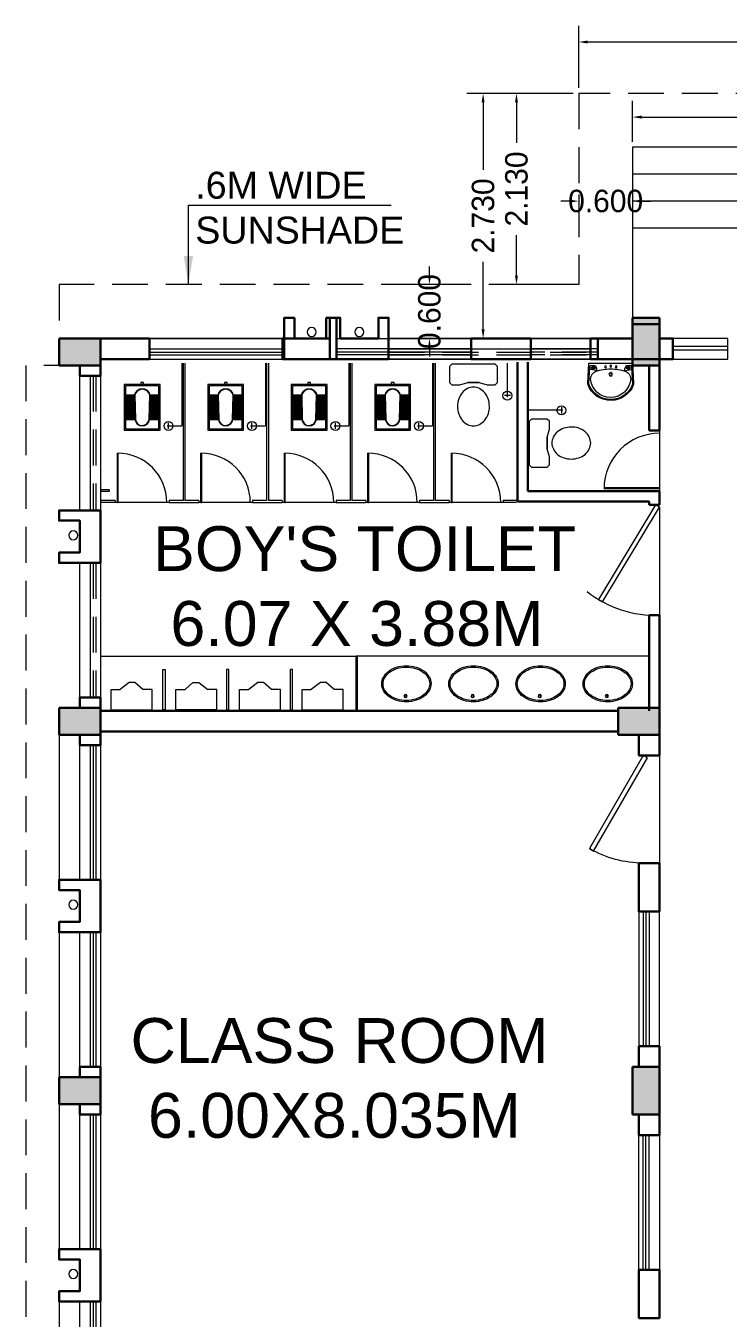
# Model space of a CAD drawing. Header units: millimetres. Extents: x 3614 to 12428, y -844 to 6844.
# Drawn here: x 5922.52 to 5930.35, y -308.8 to -294.41 of the extents above; entities that cross this region are included whole.
import ezdxf

# ---------------------------------------------------------------- set-up
doc = ezdxf.new("R2010")
doc.units = ezdxf.units.MM
doc.header["$LTSCALE"] = 40
doc.header["$MEASUREMENT"] = 0
doc.header["$PDMODE"] = 32
doc.header["$PDSIZE"] = 0.02
doc.linetypes.add('DASHED', pattern=[0.75, 0.5, -0.25])
doc.layers.get('0').update_dxf_attribs({"linetype": 'CONTINUOUS', "lineweight": 20})
doc.layers.get('Defpoints').update_dxf_attribs({"linetype": 'CONTINUOUS', "lineweight": 20})
for name, color, linetype, lineweight in [('CLL LEV.', 15, 'CONTINUOUS', 18), ('Column', 252, 'CONTINUOUS', 30), ('Column Hatch', 253, 'CONTINUOUS', 13), ('CUBICAL TOILET', 160, 'CONTINUOUS', 15), ('Dim', 220, 'CONTINUOUS', 15), ('Door', 54, 'CONTINUOUS', 18), ('elevation', 7, 'CONTINUOUS', 9), ('Fixture', 44, 'CONTINUOUS', 15), ('Furniture', 13, 'CONTINUOUS', 15), ('Hidden', 30, 'DASHED', 18), ('Stair', 1, 'CONTINUOUS', 15), ('TEXT', 7, 'CONTINUOUS', 20), ('Ventilator', 6, 'DASHED', 18), ('Wall', 7, 'CONTINUOUS', 30), ('Window', 150, 'CONTINUOUS', 15), ('Window-Wall', 7, 'CONTINUOUS', 18)]:
    doc.layers.add(name, color=color, linetype=linetype, lineweight=lineweight)
doc.styles.add('DIM', font='arial.ttf')
doc.styles.add('L120', font='simplex.shx', dxfattribs={"height": 1})
doc.styles.get("Standard").update_dxf_attribs({"font": 'txt.shx', "height": 0.03937})
doc.styles.add('Tabrej', font='GOTHIC.TTF')
doc.styles.add('Tabrej.', font='GOTHIC.TTF', dxfattribs={"height": 1})
doc.dimstyles.new('DIMEN', dxfattribs={"dimtxt": 0.2, "dimasz": 0.25, "dimexe": 0.18, "dimexo": 0.0625, "dimgap": 0.09, "dimtad": 0, "dimdec": 3, "dimzin": 0, "dimdsep": 46, "dimtxsty": 'Tabrej', "dimcen": 0, "dimclrd": 256, "dimclre": 256, "dimclrt": 7, "dimadec": 0, "dimazin": 0, "dimtfac": 1, "dimtdec": 3, "dimtofl": 0, "dimtmove": 0, "dimatfit": 1, "dimfxl": 0, "dimtolj": 1, "dimtzin": 0, "dimlwd": -1, "dimlwe": -1, "dimarcsym": 0})
doc.dimstyles.get("Standard").update_dxf_attribs({"dimtxt": 0.18, "dimasz": 0.18, "dimexe": 0.18, "dimexo": 0.0625, "dimgap": 0.09, "dimtad": 0, "dimtih": 1, "dimtoh": 1, "dimdec": 4, "dimzin": 0, "dimdsep": 46, "dimtxsty": 'Standard', "dimcen": 0.09, "dimadec": 0, "dimazin": 0, "dimtfac": 1, "dimtdec": 4, "dimtofl": 0, "dimtmove": 0, "dimatfit": 3, "dimfxl": 0, "dimtolj": 1, "dimtzin": 0, "dimarcsym": 0})

# ---------------------------------------------------------------- blocks, each defined once
blk = doc.blocks.new('COLUMN 546')
at = {"layer": 'Column Hatch'}
h = blk.add_hatch(color=0, dxfattribs=at)
h.dxf.hatch_style = 1
h.paths.add_polyline_path([(0, 0), (0.3, 0), (0.3, 0.46), (0, 0.46)])
at = {"layer": 'Column'}
for p, q in [((0.3, 0.46), (0, 0.46)), ((0, 0.46), (0, 0)), ((0.3, 0), (0.3, 0.46)), ((0, 0), (0.3, 0))]:
    blk.add_line(p, q, dxfattribs=at)
blk = doc.blocks.new('VENT 2')
at = {"layer": 'Ventilator', "linetype": 'Continuous', "ltscale": 0.02}
for p, q in [((0, 0.182), (1.5, 0.182)), ((0, 0.152), (1.5, 0.152))]:
    blk.add_line(p, q, dxfattribs=at)
at = {"layer": 'Window-Wall'}
for p, q in [((0, 0.23), (1.5, 0.23)), ((0, 0), (0, 0.23)), ((1.5, 0.23), (1.5, 0)), ((0, 0.115), (1.5, 0.115)), ((1.5, 0), (0, 0))]:
    blk.add_line(p, q, dxfattribs=at)
blk = doc.blocks.new('SHAFT2')
at = {"layer": 'Fixture'}
blk.add_circle((0.302, 0.307), 0.05, dxfattribs=at)
at = {"layer": 'Wall'}
blk.add_lwpolyline([(0, 0.585), (0.46, 0.585), (0.46, 0.47), (0.23, 0.47), (0.23, 0.115), (0.46, 0.115), (0.46, 0), (0, 0), (0, 0.585)], dxfattribs=at)
blk = doc.blocks.new('WINDOW 1')
at = {"layer": 'CLL LEV.'}
for p, q in [((-0.115, -0.23), (-0.115, -0.46)), ((1.615, -0.23), (1.615, -0.46)), ((-0.115, -0.46), (1.615, -0.46))]:
    blk.add_line(p, q, dxfattribs=at)
at = {"layer": 'Window'}
for p, q in [((0, -0.051), (1.5, -0.051)), ((0, -0.081), (1.5, -0.081))]:
    blk.add_line(p, q, dxfattribs=at)
at = {"layer": 'Window-Wall'}
for p, q in [((0, 0), (1.5, 0)), ((0, -0.23), (0, 0)), ((1.5, 0), (1.5, -0.23)), ((0, -0.115), (1.5, -0.115)), ((1.5, -0.23), (0, -0.23))]:
    blk.add_line(p, q, dxfattribs=at)
blk = doc.blocks.new('COLM 530')
at = {"layer": 'Column Hatch'}
h = blk.add_hatch(color=0, dxfattribs=at)
h.dxf.hatch_style = 1
h.paths.add_polyline_path([(5443.518, -633.795), (5443.218, -633.795), (5443.218, -634.325), (5443.518, -634.325)])
at = {"layer": 'Column'}
for p, q in [((5443.518, -633.795), (5443.218, -633.795)), ((5443.218, -633.795), (5443.218, -634.325)), ((5443.518, -634.325), (5443.518, -633.795)), ((5443.218, -634.325), (5443.518, -634.325))]:
    blk.add_line(p, q, dxfattribs=at)
blk = doc.blocks.new('*U18')
for p, q in [((0, 0), (0, -6)), ((40, 0), (40, -6))]:
    blk.add_line(p, q)
blk.add_lwpolyline([(0, 0), (34.64, 20), (35.52, 18.48), (0.87, -1.52)], close=True)
blk.add_arc((0, 0), 40, 0, 30)
blk = doc.blocks.new('DOOR1')
at = {"layer": 'Door'}
blk.add_line((0, 0), (1.2, 0), dxfattribs=at)
at = {"layer": 'Door', "xscale": 0.0300000000000013, "yscale": 0.0300000000000013, "zscale": 0.0300000000000013}
blk.add_blockref('*U18', (0, 0.18), dxfattribs=at)
blk = doc.blocks.new('SHAFT')
at = {"layer": 'Fixture'}
blk.add_circle((-0.328, 0.302), 0.05, dxfattribs=at)
at = {"layer": 'Wall'}
blk.add_lwpolyline([(-0.655, 0), (-0.655, 0.46), (-0.54, 0.46), (-0.54, 0.23), (-0.115, 0.23), (-0.115, 0.46), (0, 0.46), (0, 0), (-0.655, 0)], dxfattribs=at)
blk = doc.blocks.new('ENGLISH SHEET')
at = {"layer": 'Fixture'}
for p, q in [((4663.798, 251.204), (4663.773, 251.179)), ((4663.773, 251.179), (4663.773, 250.696)), ((4663.976, 251.204), (4663.798, 251.204)), ((4664.002, 251.179), (4663.976, 251.204)), ((4664.002, 251.09), (4664.002, 251.179)), ((4663.976, 251.001), (4664.002, 251.09)), ((4663.976, 250.874), (4663.976, 251.001)), ((4663.976, 251.001), (4663.976, 250.874)), ((4664.002, 250.785), (4663.976, 250.874)), ((4663.773, 250.696), (4663.798, 250.67)), ((4663.798, 250.67), (4663.976, 250.67)), ((4663.976, 250.67), (4664.002, 250.696)), ((4664.002, 250.696), (4664.002, 250.785))]:
    blk.add_line(p, q, dxfattribs=at)
blk.add_lwpolyline([(4664.459, 250.937, 0.117036), (4664.443, 251.003, 0.104338), (4664.396, 251.063, 0.09029), (4664.321, 251.105, 0.09898), (4664.243, 251.115, 0.08237), (4664.159, 251.101, 0.09029), (4664.09, 251.063, 0.104338), (4664.043, 251.003, 0.117036), (4664.027, 250.937, 0.117036), (4664.043, 250.871, 0.104338), (4664.09, 250.811, 0.09029), (4664.159, 250.773, 0.08237), (4664.243, 250.759, 0.08237), (4664.327, 250.773, 0.09029), (4664.396, 250.811, 0.104338), (4664.443, 250.871, 0.117036)], format="xyb", close=True, dxfattribs=at)
blk = doc.blocks.new('RSA BASIN 9')
for points in [[(-0.1, -16.2, 0.340881), (10.04, -9, 0.074195), (10.06, -8.89), (9.53, 0), (-9.54, 0), (-10.02, -8.77, 0.082611), (-9.96, -9.15, 0.330812), (-0.1, -16.2)], [(0, -15.03, 0.391482), (8.86, -6.67, 0.252869), (6.53, -3.51, 0.087242), (0.02, -2.46, 0.079484), (-6.53, -3.51, 0.2542), (-8.82, -6.67, 0.39026), (0, -15.03)], [(-8.57, -1.96, -0.907437), (-8.45, -1.81), (-7.52, -2.57, -0.907437), (-7.64, -2.72)], [(-8.2, -1.64, -0.907437), (-8.07, -1.49), (-7.14, -2.25, -0.907437), (-7.27, -2.4)], [(-7.82, -1.32, -0.907437), (-7.7, -1.17), (-6.77, -1.93, -0.907437), (-6.89, -2.08)], [(7.82, -1.32, 0.907437), (7.7, -1.17), (6.77, -1.93, 0.907437), (6.89, -2.08)], [(8.2, -1.64, 0.907437), (8.07, -1.49), (7.14, -2.25, 0.907437), (7.27, -2.4)], [(8.57, -1.96, 0.907437), (8.45, -1.81), (7.52, -2.57, 0.907437), (7.64, -2.72)]]:
    blk.add_lwpolyline(points, format="xyb", close=True)
for points in [[(-5.93, -3.31), (-6.16, -2.95, -0.183787), (-6.22, -2.68, 0.126662), (-6.25, -2.43), (-6.59, -1.44, 0.35453), (-7.05, -0.98), (-8.75, -0.98, 0.414214), (-9.14, -1.37), (-9.56, -9.09, 0.329849), (-0.07, -15.81, 0.338736), (9.65, -8.94, 0.075632), (9.66, -8.82), (9.14, -1.37, 0.414214), (8.75, -0.98), (7.05, -0.98, 0.35453), (6.59, -1.44), (6.25, -2.43, 0.126662), (6.22, -2.68, -0.183787), (6.16, -2.95), (5.93, -3.31)], [(-6.18, -3.39), (-6.24, -3.29, 0.220542), (-6.52, -3.11), (-8.75, -2.78, -0.361119), (-9.19, -2.35)], [(6.18, -3.39), (6.24, -3.29, -0.220542), (6.52, -3.11), (8.75, -2.78, 0.358803), (9.21, -2.33, 0.358803)]]:
    blk.add_lwpolyline(points, format="xyb")
for centre, radius in [((-2.35, -1.56), 0.399), ((0, -4.82), 0.771), ((0, -4.82), 0.602), ((0, -1.23), 0.399), ((2.28, -1.51), 0.399)]:
    blk.add_circle(centre, radius)
blk = doc.blocks.new('RSA CL6')
for p, q in [((5.51, 3.48), (5.51, 7.28)), ((5.91, 3.47), (5.91, 7.28)), ((6.3, 3.46), (6.3, 7.28)), ((6.69, 3.45), (6.69, 7.28)), ((7.09, 3.44), (7.09, 7.28)), ((7.48, 3.43), (7.48, 7.28)), ((7.87, 3.42), (7.87, 7.28)), ((8.27, 3.41), (8.27, 7.28)), ((8.66, 3.4), (8.66, 7.28)), ((9.06, 3.39), (9.06, 7.28)), ((9.45, 3.38), (9.45, 7.28)), ((9.84, 3.37), (9.84, 7.28)), ((10.24, 3.36), (10.24, 7.28)), ((10.63, 3.35), (10.63, 7.28)), ((11.02, 3.34), (11.02, 7.28)), ((11.42, 3.33), (11.42, 7.28)), ((11.81, 3.32), (11.81, 7.28)), ((12.2, 3.31), (12.2, 7.28)), ((12.6, 3.31), (12.6, 7.28)), ((12.99, 3.3), (12.99, 7.28)), ((13.39, 3.29), (13.39, 7.28)), ((13.78, 3.28), (13.78, 7.28)), ((14.17, 3.27), (14.17, 7.28)), ((14.57, 3.26), (14.57, 7.28)), ((14.96, 3.25), (14.96, 7.28)), ((15.35, 3.24), (15.35, 7.28)), ((15.75, 3.23), (15.75, 7.28)), ((16.14, 3.22), (16.14, 7.28)), ((16.14, 7.28), (16.14, 3.22)), ((5.51, -7.28), (5.51, -3.47)), ((5.91, -7.28), (5.91, -3.45)), ((6.3, -7.28), (6.3, -3.44)), ((6.69, -7.28), (6.69, -3.43)), ((7.09, -7.28), (7.09, -3.42)), ((7.48, -7.28), (7.48, -3.41)), ((7.87, -7.28), (7.87, -3.4)), ((8.27, -7.28), (8.27, -3.39)), ((8.66, -7.28), (8.66, -3.38)), ((9.06, -7.28), (9.06, -3.37)), ((9.45, -7.28), (9.45, -3.36)), ((9.84, -7.28), (9.84, -3.34)), ((10.24, -7.28), (10.24, -3.33)), ((10.63, -7.28), (10.63, -3.32)), ((11.02, -7.28), (11.02, -3.31)), ((11.42, -7.28), (11.42, -3.3)), ((11.81, -7.28), (11.81, -3.29)), ((12.2, -7.28), (12.2, -3.28)), ((12.6, -7.28), (12.6, -3.27)), ((12.99, -7.28), (12.99, -3.26)), ((13.39, -7.28), (13.39, -3.24)), ((13.78, -7.28), (13.78, -3.23)), ((14.17, -7.28), (14.17, -3.22)), ((14.57, -7.28), (14.57, -3.21)), ((14.96, -7.28), (14.96, -3.2)), ((15.35, -7.28), (15.35, -3.19)), ((15.75, -7.28), (15.75, -3.18)), ((16.14, -3.17), (16.14, -7.28)), ((16.14, -7.28), (16.14, -3.17))]:
    blk.add_line(p, q)
for points in [[(0.79, 7.87), (20.87, 7.87), (20.87, -7.87), (0.79, -7.87)], [(1.38, 7.28), (20.28, 7.28), (20.28, -7.28), (1.38, -7.28)]]:
    blk.add_lwpolyline(points, close=True)
blk.add_lwpolyline([(0.79, -0.59), (0, -0.59), (0, 0.59), (0.79, 0.59)])
for points in [[(5.51, 3.48), (16.14, 3.22, -0.899983), (16.14, -3.17), (5.54, -3.47, -0.799392)], [(5.53, 3.28), (16.13, 3.02, -0.897689), (16.12, -2.97), (5.56, -3.27, -0.793494), (5.53, 3.28)]]:
    blk.add_lwpolyline(points, format="xyb", close=True)
blk = doc.blocks.new('RH 1200')
for p, q in [((21, 0), (21, 43.3)), ((21.7, 0), (21.7, 43.3)), ((-21.7, 0), (21.7, 0)), ((21.7, 0), (21, 0))]:
    blk.add_line(p, q)
at = {"extrusion": (0, 0, -1)}
blk.add_ellipse((21.7, 0), major_axis=(-30.6, 30.6), ratio=1, start_param=5.497787, end_param=7.068583, dxfattribs=at)
blk = doc.blocks.new('HJK')
at = {"layer": 'Door', "ltscale": 20}
blk.add_line((3658.233, -481.12), (3658.908, -481.12), dxfattribs=at)
at = {"layer": 'Door', "ltscale": 20, "xscale": 0.014287499999341, "yscale": 0.014287499999341, "zscale": 0.014287499999341, "rotation": 359.999999999943}
blk.add_blockref('RH 1200', (3658.571, -481.12), dxfattribs=at)
blk = doc.blocks.new('RSA BASIN 2')
for points in [[(10.67, -8.12, 0.12976), (9.97, -5.22, 0.106426), (7.61, -2.47, 0.084431), (4.27, -0.72, 0.073534), (0, 0, 0.073534), (-4.29, -0.55, 0.084431), (-7.7, -2.16, 0.106426), (-10.17, -4.82, 0.12976), (-10.98, -7.69, 0.12976), (-10.28, -10.59, 0.106426), (-7.92, -13.34, 0.084431), (-4.58, -15.09, 0.073534), (-0.31, -15.81, 0.073534), (3.98, -15.26, 0.084431), (7.39, -13.64, 0.106426), (9.85, -10.99, 0.12976)], [(10.08, -7.9, 0.119977), (9.45, -5.5, 0.106426), (7.25, -2.94, 0.084431), (4.08, -1.28, 0.073534), (-0.01, -0.59, 0.073534), (-4.13, -1.12, 0.084431), (-7.36, -2.65, 0.106426), (-9.66, -5.12, 0.12976), (-10.39, -7.7, 0.009633), (-10.39, -7.9, 0.119977), (-9.76, -10.31, 0.106426), (-7.57, -12.87, 0.084431), (-4.4, -14.53, 0.073534), (-0.3, -15.22, 0.073534), (3.82, -14.69, 0.084431), (7.05, -13.16, 0.106426), (9.35, -10.69, 0.12976), (10.08, -8.11, 0.009633)]]:
    blk.add_lwpolyline(points, format="xyb", close=True)
for radius in [0.7, 0.479]:
    blk.add_circle((-0.47, -2.53), radius)
blk = doc.blocks.new('Urinal 1')
for p, q in [((0, 9), (9, 9)), ((0, 9), (0, -9)), ((9, 9), (9, 5)), ((12, 1), (9, 5)), ((12, -1.5), (12, 1)), ((9, -5), (12, -1.5)), ((9, -9), (9, -5)), ((0, -9), (9, -9))]:
    blk.add_line(p, q)
blk = doc.blocks.new('rtg')
at = {"layer": 'Door', "ltscale": 0.05}
blk.add_line((5064.361, -255.623), (5064.361, -256.826), dxfattribs=at)
at = {"layer": 'Door'}
blk.add_lwpolyline([(5064.361, -255.623), (5064.317, -255.597), (5063.682, -256.65), (5063.726, -256.676)], close=True, dxfattribs=at)
blk.add_arc((5064.319, -255.593), 1.234, 231.6585, 271.9391, dxfattribs=at)
blk = doc.blocks.new('*D591')
at = {"layer": 'Defpoints', "color": 0, "ltscale": 0.05, "transparency": 16777216}
for p in [(5927.487, -297.289), (5927.022, -297.889), (5927.487, -297.889)]:
    blk.add_point(p, dxfattribs=at)
at = {"layer": 'Dim', "ltscale": 0.05, "transparency": 16777216}
for p, q in [((5927.022, -297.189), (5927.022, -297.089)), ((5927.424, -297.289), (5926.842, -297.289)), ((5927.424, -297.889), (5926.842, -297.889)), ((5927.022, -297.989), (5927.022, -298.089))]:
    blk.add_line(p, q, dxfattribs=at)
for points in [[(5927.006, -297.189), (5927.039, -297.189), (5927.022, -297.289)], [(5927.006, -297.989), (5927.039, -297.989), (5927.022, -297.889)]]:
    blk.add_solid(points, dxfattribs=at)
at = {"layer": 'Dim', "color": 7, "ltscale": 0.05, "transparency": 16777216, "insert": (5927.022, -297.589), "char_height": 0.25, "attachment_point": 5, "rotation": 90, "style": 'Tabrej'}
blk.add_mtext('\\A1;0.600', dxfattribs=at)
blk = doc.blocks.new('*D592')
at = {"layer": 'Defpoints', "color": 0, "ltscale": 0.05, "transparency": 16777216}
for p in [(5933.835, -294.586), (5928.685, -295.159), (5933.835, -295.159)]:
    blk.add_point(p, dxfattribs=at)
at = {"layer": 'Dim', "ltscale": 0.05, "transparency": 16777216}
for p, q in [((5928.685, -295.097), (5928.685, -294.406)), ((5933.835, -295.096), (5933.835, -294.406)), ((5928.785, -294.586), (5930.748, -294.586)), ((5933.735, -294.586), (5931.771, -294.586))]:
    blk.add_line(p, q, dxfattribs=at)
for points in [[(5928.785, -294.57), (5928.785, -294.603), (5928.685, -294.586)], [(5933.735, -294.57), (5933.735, -294.603), (5933.835, -294.586)]]:
    blk.add_solid(points, dxfattribs=at)
at = {"layer": 'Dim', "color": 7, "ltscale": 0.05, "transparency": 16777216, "insert": (5931.26, -294.586), "char_height": 0.25, "attachment_point": 5, "style": 'Tabrej'}
blk.add_mtext('\\A1;5.150', dxfattribs=at)
blk = doc.blocks.new('*D593')
at = {"layer": 'Defpoints', "color": 0, "ltscale": 0.05, "transparency": 16777216}
for p in [(5933.235, -295.423), (5929.285, -295.759), (5933.235, -295.759)]:
    blk.add_point(p, dxfattribs=at)
at = {"layer": 'Dim', "ltscale": 0.05, "transparency": 16777216}
for p, q in [((5929.285, -295.697), (5929.285, -295.243)), ((5933.235, -295.696), (5933.235, -295.243)), ((5929.385, -295.423), (5930.748, -295.423)), ((5933.135, -295.423), (5931.772, -295.423))]:
    blk.add_line(p, q, dxfattribs=at)
for points in [[(5929.385, -295.406), (5929.385, -295.44), (5929.285, -295.423)], [(5933.135, -295.406), (5933.135, -295.44), (5933.235, -295.423)]]:
    blk.add_solid(points, dxfattribs=at)
at = {"layer": 'Dim', "color": 7, "ltscale": 0.05, "transparency": 16777216, "insert": (5931.26, -295.423), "char_height": 0.25, "attachment_point": 5, "style": 'Tabrej'}
blk.add_mtext('\\A1;3.950', dxfattribs=at)
blk = doc.blocks.new('*D594')
at = {"layer": 'Defpoints', "color": 0, "ltscale": 0.05, "transparency": 16777216}
for p in [(5928.685, -296.224), (5929.285, -296.224), (5929.285, -296.359)]:
    blk.add_point(p, dxfattribs=at)
at = {"layer": 'Dim', "ltscale": 0.05, "transparency": 16777216}
for p, q in [((5928.685, -296.287), (5928.685, -296.539)), ((5929.285, -296.287), (5929.285, -296.539)), ((5928.585, -296.359), (5928.485, -296.359)), ((5929.385, -296.359), (5929.485, -296.359))]:
    blk.add_line(p, q, dxfattribs=at)
for points in [[(5928.585, -296.342), (5928.585, -296.376), (5928.685, -296.359)], [(5929.385, -296.342), (5929.385, -296.376), (5929.285, -296.359)]]:
    blk.add_solid(points, dxfattribs=at)
at = {"layer": 'Dim', "color": 7, "ltscale": 0.05, "transparency": 16777216, "insert": (5928.985, -296.359), "char_height": 0.25, "attachment_point": 5, "style": 'Tabrej'}
blk.add_mtext('\\A1;0.600', dxfattribs=at)
blk = doc.blocks.new('*D596')
at = {"layer": 'Defpoints', "color": 0, "ltscale": 0.05, "transparency": 16777216}
for p in [(5928.685, -295.159), (5927.992, -297.289), (5928.685, -297.289)]:
    blk.add_point(p, dxfattribs=at)
at = {"layer": 'Dim', "ltscale": 0.05, "transparency": 16777216}
for p, q in [((5928.622, -295.159), (5927.812, -295.159)), ((5927.992, -295.259), (5927.992, -295.711)), ((5927.992, -297.189), (5927.992, -296.737)), ((5928.622, -297.289), (5927.812, -297.289))]:
    blk.add_line(p, q, dxfattribs=at)
for points in [[(5927.975, -295.259), (5928.008, -295.259), (5927.992, -295.159)], [(5927.975, -297.189), (5928.008, -297.189), (5927.992, -297.289)]]:
    blk.add_solid(points, dxfattribs=at)
at = {"layer": 'Dim', "color": 7, "ltscale": 0.05, "transparency": 16777216, "insert": (5927.992, -296.224), "char_height": 0.25, "attachment_point": 5, "rotation": 90, "style": 'Tabrej'}
blk.add_mtext('\\A1;2.130', dxfattribs=at)
blk = doc.blocks.new('*D597')
at = {"layer": 'Defpoints', "color": 0, "ltscale": 0.05, "transparency": 16777216}
for p in [(5928.685, -295.159), (5927.62, -297.889), (5928.685, -297.889)]:
    blk.add_point(p, dxfattribs=at)
at = {"layer": 'Dim', "ltscale": 0.05, "transparency": 16777216}
for p, q in [((5928.622, -295.159), (5927.44, -295.159)), ((5927.62, -295.259), (5927.62, -296.011)), ((5927.62, -297.789), (5927.62, -297.037)), ((5928.622, -297.889), (5927.44, -297.889))]:
    blk.add_line(p, q, dxfattribs=at)
for points in [[(5927.603, -295.259), (5927.636, -295.259), (5927.62, -295.159)], [(5927.603, -297.789), (5927.636, -297.789), (5927.62, -297.889)]]:
    blk.add_solid(points, dxfattribs=at)
at = {"layer": 'Dim', "color": 7, "ltscale": 0.05, "transparency": 16777216, "insert": (5927.62, -296.524), "char_height": 0.25, "attachment_point": 5, "rotation": 90, "style": 'Tabrej'}
blk.add_mtext('\\A1;2.730', dxfattribs=at)
blk = doc.blocks.new('NEW BILDING')
at = {"layer": 'CLL LEV.'}
for p, q in [((5437.0578, -269.9611), (5436.8278, -269.9611)), ((5437.0578, -269.9611), (5436.8278, -269.9611)), ((5437.0578, -269.9611), (5436.8278, -269.9611)), ((5437.0578, -271.6911), (5436.8278, -271.6911)), ((5437.0578, -271.6911), (5436.8278, -271.6911)), ((5437.0578, -271.6911), (5436.8278, -271.6911)), ((5437.0578, -272.0461), (5436.8278, -272.0461)), ((5437.0578, -272.0461), (5436.8278, -272.0461)), ((5437.0578, -272.0461), (5436.8278, -272.0461)), ((5437.0578, -273.7761), (5436.8278, -273.7761)), ((5437.0578, -273.7761), (5436.8278, -273.7761)), ((5437.0578, -273.7761), (5436.8278, -273.7761))]:
    blk.add_line(p, q, dxfattribs=at)
at = {"layer": 'CUBICAL TOILET', "ltscale": 0.01}
for p, q in [((5438.2098, -269.9381), (5438.2098, -271.4681)), ((5438.2298, -269.9381), (5438.2298, -271.4681)), ((5439.1398, -269.9381), (5439.1398, -271.4681)), ((5439.1598, -269.9381), (5439.1598, -271.4681)), ((5440.0698, -269.9381), (5440.0698, -271.4681)), ((5440.0898, -269.9381), (5440.0898, -271.4681)), ((5440.9998, -269.9381), (5440.9998, -271.4681)), ((5441.0198, -269.9381), (5441.0198, -271.4681)), ((5437.3878, -271.3468), (5437.2878, -271.3468)), ((5437.3878, -271.3468), (5437.2878, -271.3468)), ((5437.3878, -271.3668), (5437.2878, -271.3668)), ((5437.3878, -271.3668), (5437.2878, -271.3668)), ((5437.3878, -271.3468), (5437.3878, -271.3668)), ((5437.3878, -271.3468), (5437.3878, -271.3668)), ((5437.4548, -271.4681), (5437.2999, -271.4681)), ((5437.4548, -271.4881), (5437.2999, -271.4881)), ((5437.4548, -271.4681), (5437.4548, -271.4881)), ((5437.4548, -271.4905), (5437.4548, -271.4805)), ((5438.2098, -271.4681), (5438.0548, -271.4681)), ((5438.0548, -271.4681), (5438.0548, -271.4881)), ((5438.0548, -271.4881), (5438.3848, -271.4881)), ((5438.3848, -271.4681), (5438.2298, -271.4681)), ((5438.3848, -271.4681), (5438.3848, -271.4881)), ((5439.1398, -271.4681), (5438.9848, -271.4681)), ((5438.9848, -271.4681), (5438.9848, -271.4881)), ((5438.9848, -271.4881), (5439.3148, -271.4881)), ((5439.3148, -271.4681), (5439.1598, -271.4681)), ((5439.3148, -271.4681), (5439.3148, -271.4881)), ((5440.0698, -271.4681), (5439.9148, -271.4681)), ((5439.9148, -271.4681), (5439.9148, -271.4881)), ((5439.9148, -271.4881), (5440.2448, -271.4881)), ((5440.2448, -271.4681), (5440.0898, -271.4681)), ((5440.2448, -271.4681), (5440.2448, -271.4881)), ((5440.9998, -271.4681), (5440.8448, -271.4681)), ((5440.8448, -271.4681), (5440.8448, -271.4881)), ((5440.8448, -271.4881), (5441.1748, -271.4881)), ((5441.1748, -271.4681), (5441.0198, -271.4681)), ((5441.1748, -271.4681), (5441.1748, -271.4881)), ((5441.9249, -271.4681), (5441.7748, -271.4681)), ((5441.7748, -271.4681), (5441.7748, -271.4881)), ((5441.9249, -271.4881), (5441.7748, -271.4881))]:
    blk.add_line(p, q, dxfattribs=at)
at = {"layer": 'CUBICAL TOILET', "ltscale": 0.05}
for p, q in [((5440.14, -273.7991), (5440.14, -273.2011)), ((5440.1525, -273.2011), (5440.14, -273.2011)), ((5440.1525, -273.7991), (5440.1525, -273.2011))]:
    blk.add_line(p, q, dxfattribs=at)
at = {"layer": 'Door', "ltscale": 20}
blk.add_line((5443.5181, -270.688), (5443.5181, -271.363), dxfattribs=at)
at = {"layer": 'Fixture'}
for p, q in [((5437.2878, -273.2011), (5440.14, -273.2011)), ((5443.4027, -273.2011), (5440.1525, -273.2011))]:
    blk.add_line(p, q, dxfattribs=at)
for points in [[(5438.0093, -273.3491), (5438.0093, -273.7991), (5437.9843, -273.7991), (5437.9843, -273.3491)], [(5438.6943, -273.3491), (5438.6943, -273.7991), (5438.7193, -273.7991), (5438.7193, -273.3491)], [(5439.4043, -273.3496), (5439.4043, -273.7996), (5439.4293, -273.7996), (5439.4293, -273.3496)]]:
    blk.add_lwpolyline(points, close=True, dxfattribs=at)
at = {"layer": 'Furniture', "ltscale": 0.05}
for p, q in [((5438.1974, -269.9381), (5438.1973, -270.6352)), ((5439.1274, -269.9381), (5439.1273, -270.6352)), ((5440.0574, -269.9381), (5440.0573, -270.6352)), ((5440.9874, -269.9381), (5440.9873, -270.6352)), ((5441.8237, -270.3138), (5441.8237, -269.9353)), ((5441.8578, -270.298), (5441.7895, -270.298)), ((5442.4417, -270.4614), (5442.0632, -270.4613)), ((5442.4259, -270.4272), (5442.4259, -270.4955)), ((5438.0315, -270.6352), (5438.1973, -270.6352)), ((5438.0473, -270.6694), (5438.0473, -270.6011)), ((5438.9615, -270.6352), (5439.1273, -270.6352)), ((5438.9773, -270.6694), (5438.9773, -270.6011)), ((5439.8915, -270.6352), (5440.0573, -270.6352)), ((5439.9073, -270.6694), (5439.9073, -270.6011)), ((5440.7273, -270.6631), (5440.7273, -270.5948)), ((5440.8215, -270.6352), (5440.9873, -270.6352)), ((5440.8373, -270.6694), (5440.8373, -270.6011))]:
    blk.add_line(p, q, dxfattribs=at)
for centre in [(5441.8237, -270.298), (5442.4259, -270.4614), (5438.0473, -270.6352), (5438.9773, -270.6352), (5439.9073, -270.6352), (5440.8373, -270.6352)]:
    blk.add_circle(centre, 0.05, dxfattribs=at)
at = {"layer": 'Hidden', "ltscale": 0.02}
for p, q in [((5447.7678, -266.9311), (5442.6178, -266.9311)), ((5442.6178, -266.9311), (5442.6178, -269.0611)), ((5442.6178, -269.0611), (5436.8278, -269.0611)), ((5436.8278, -269.0611), (5436.8278, -269.6611)), ((5437.0578, -269.9611), (5436.4578, -269.9611)), ((5436.4578, -269.9611), (5436.4578, -282.3061)), ((5437.0578, -269.9611), (5436.4578, -269.9611))]:
    blk.add_line(p, q, dxfattribs=at)
at = {"layer": 'Stair', "ltscale": 0.05}
for p, q in [((5447.1678, -267.5311), (5443.2178, -267.5311)), ((5443.2178, -267.5311), (5443.2178, -269.5011)), ((5447.1678, -267.8311), (5443.2178, -267.8311)), ((5447.1678, -268.1311), (5443.2178, -268.1311)), ((5447.1678, -268.4311), (5443.2178, -268.4311))]:
    blk.add_line(p, q, dxfattribs=at)
at = {"layer": 'Ventilator', "ltscale": 0.02}
for p, q in [((5440.5003, -269.8132), (5442.7503, -269.8132)), ((5442.8328, -269.8132), (5442.0828, -269.8132)), ((5442.8396, -269.8132), (5442.0896, -269.8132)), ((5440.5003, -269.8432), (5442.7503, -269.8432)), ((5442.8328, -269.8432), (5442.0828, -269.8432)), ((5442.8396, -269.8432), (5442.0896, -269.8432)), ((5437.2068, -270.0761), (5437.2068, -271.5761)), ((5437.2068, -270.0761), (5437.2068, -271.5761)), ((5437.2068, -270.0761), (5437.2068, -271.5761)), ((5437.2368, -270.0761), (5437.2368, -271.5761)), ((5437.2368, -270.0761), (5437.2368, -271.5761)), ((5437.2368, -270.0761), (5437.2368, -271.5761)), ((5437.2068, -272.1611), (5437.2068, -273.6611)), ((5437.2068, -272.1611), (5437.2068, -273.6611)), ((5437.2068, -272.1611), (5437.2068, -273.6611)), ((5437.2368, -272.1611), (5437.2368, -273.6611)), ((5437.2368, -272.1611), (5437.2368, -273.6611)), ((5437.2368, -272.1611), (5437.2368, -273.6611))]:
    blk.add_line(p, q, dxfattribs=at)
at = {"layer": 'Wall', "ltscale": 0.05}
for p, q in [((5441.9369, -271.4782), (5441.9366, -269.9261)), ((5442.0518, -271.3611), (5442.0516, -269.9261)), ((5443.4031, -270.688), (5443.4031, -269.9611)), ((5443.5178, -269.9611), (5443.5178, -270.688)), ((5443.5181, -270.688), (5443.4031, -270.688)), ((5443.5181, -270.688), (5443.4031, -270.688)), ((5443.5181, -271.363), (5442.0518, -271.3632)), ((5443.5181, -271.5162), (5443.5181, -271.3629)), ((5443.4031, -271.478), (5441.9369, -271.4782)), ((5443.4031, -271.5162), (5443.4031, -271.478)), ((5443.4031, -271.5162), (5443.5181, -271.5162)), ((5443.4026, -272.7455), (5443.5176, -272.7455)), ((5443.4028, -273.8106), (5443.4026, -272.7455)), ((5443.5178, -273.8106), (5443.5176, -272.7455))]:
    blk.add_line(p, q, dxfattribs=at)
at = {"layer": 'Wall'}
for p, q in [((5443.2878, -269.8911), (5443.5178, -269.8911)), ((5443.2878, -269.8911), (5443.5178, -269.8911)), ((5443.0578, -273.8111), (5437.2878, -273.8111)), ((5443.0578, -273.8111), (5437.2878, -273.8111)), ((5443.0578, -273.8111), (5437.2878, -273.8111)), ((5443.0578, -274.0411), (5437.2878, -274.0411)), ((5443.0578, -274.0411), (5437.2878, -274.0411))]:
    blk.add_line(p, q, dxfattribs=at)
at = {"layer": 'Wall', "ltscale": 0.05}
for points in [[(5437.8354, -269.8915), (5437.2878, -269.8915), (5437.2878, -269.6611), (5437.8354, -269.6611)], [(5441.4204, -269.6615), (5442.0828, -269.6615), (5442.0828, -269.8915), (5441.4204, -269.8915)], [(5442.8328, -269.6611), (5443.2178, -269.6611), (5443.2178, -269.8911), (5442.8328, -269.8911)]]:
    blk.add_lwpolyline(points, close=True, dxfattribs=at)
at = {"layer": 'Wall'}
for points in [[(5439.3166, -269.8911), (5439.3166, -269.6611), (5439.8453, -269.6611), (5439.8453, -269.8911), (5439.3166, -269.8911)], [(5442.7503, -269.8911), (5442.7503, -269.6611), (5443.2178, -269.6611), (5443.2178, -269.8911), (5442.7503, -269.8911)], [(5437.0578, -269.9611), (5437.0578, -270.0761), (5437.2878, -270.0761), (5437.2878, -269.9611), (5437.0578, -269.9611)], [(5437.0578, -270.0761), (5437.0578, -269.9611), (5437.2878, -269.9611), (5437.2878, -270.0761), (5437.0578, -270.0761)], [(5437.0578, -269.9611), (5437.0578, -270.0761), (5437.2878, -270.0761), (5437.2878, -269.9611), (5437.0578, -269.9611)], [(5437.0578, -270.0761), (5437.0578, -269.9611), (5437.2878, -269.9611), (5437.2878, -270.0761), (5437.0578, -270.0761)], [(5437.0578, -269.9611), (5437.0578, -270.0761), (5437.2878, -270.0761), (5437.2878, -269.9611), (5437.0578, -269.9611)], [(5437.0578, -270.0761), (5437.0578, -269.9611), (5437.2878, -269.9611), (5437.2878, -270.0761), (5437.0578, -270.0761)], [(5437.0578, -273.7761), (5437.0578, -273.6611), (5437.2878, -273.6611), (5437.2878, -273.7761), (5437.0578, -273.7761)], [(5437.0578, -273.7761), (5437.0578, -273.6611), (5437.2878, -273.6611), (5437.2878, -273.7761), (5437.0578, -273.7761)], [(5437.0578, -273.7761), (5437.0578, -273.6611), (5437.2878, -273.6611), (5437.2878, -273.7761), (5437.0578, -273.7761)], [(5437.0578, -274.0761), (5437.0578, -274.1911), (5437.2878, -274.1911), (5437.2878, -274.0761), (5437.0578, -274.0761)], [(5437.0578, -274.1911), (5437.0578, -274.0761), (5437.2878, -274.0761), (5437.2878, -274.1911), (5437.0578, -274.1911)], [(5443.2878, -274.0761), (5443.5178, -274.0761), (5443.5178, -274.3061), (5443.2878, -274.3061), (5443.2878, -274.0761)], [(5443.2878, -275.5061), (5443.5178, -275.5061), (5443.5178, -276.0461), (5443.2878, -276.0461), (5443.2878, -275.5061)], [(5443.2878, -277.5461), (5443.5178, -277.5461), (5443.5178, -277.7761), (5443.2878, -277.7761), (5443.2878, -277.5461)], [(5437.0578, -277.8911), (5437.0578, -277.7761), (5437.2878, -277.7761), (5437.2878, -277.8911), (5437.0578, -277.8911)], [(5437.0578, -278.1911), (5437.0578, -278.3061), (5437.2878, -278.3061), (5437.2878, -278.1911), (5437.0578, -278.1911)], [(5437.0578, -278.3061), (5437.0578, -278.1911), (5437.2878, -278.1911), (5437.2878, -278.3061), (5437.0578, -278.3061)], [(5443.2878, -278.5361), (5443.5178, -278.5361), (5443.5178, -278.3061), (5443.2878, -278.3061), (5443.2878, -278.5361)], [(5443.2878, -280.5761), (5443.5178, -280.5761), (5443.5178, -280.0361), (5443.2878, -280.0361), (5443.2878, -280.5761)]]:
    blk.add_lwpolyline(points, dxfattribs=at)
at = {"layer": 'Wall', "ltscale": 0.05}
blk.add_lwpolyline([(5443.6678, -269.8932), (5443.5178, -269.8932), (5443.5178, -269.6611), (5443.6678, -269.6611), (5443.6678, -269.8932)], dxfattribs=at)
at = {"layer": 'Window', "ltscale": 0.05}
for p, q in [((5444.2798, -269.75), (5443.6678, -269.75)), ((5444.2798, -269.7918), (5443.6678, -269.7918))]:
    blk.add_line(p, q, dxfattribs=at)
at = {"layer": 'Window-Wall'}
for p, q in [((5437.2878, -269.6611), (5439.8453, -269.6611)), ((5437.8166, -269.6611), (5437.7016, -269.6611)), ((5439.3166, -269.6611), (5439.4316, -269.6611)), ((5442.7503, -269.6611), (5440.5003, -269.6611)), ((5440.5003, -269.6611), (5440.5003, -269.8911)), ((5442.0828, -269.8911), (5442.0828, -269.6611)), ((5442.0828, -269.6611), (5442.8328, -269.6611)), ((5442.7503, -269.8911), (5442.7503, -269.6611)), ((5442.7503, -269.6611), (5442.8653, -269.6611)), ((5442.8328, -269.6611), (5442.8328, -269.8911)), ((5440.5003, -269.7761), (5442.7503, -269.7761)), ((5442.8328, -269.7761), (5442.0828, -269.7761)), ((5440.5003, -269.8911), (5441.9366, -269.8911)), ((5442.0516, -269.8911), (5442.7503, -269.8911)), ((5442.8328, -269.8911), (5442.0828, -269.8911)), ((5442.8396, -269.8911), (5442.0896, -269.8911)), ((5437.0578, -271.5761), (5437.0578, -270.0761)), ((5437.0578, -270.0761), (5437.2878, -270.0761)), ((5437.0578, -271.5761), (5437.0578, -270.0761)), ((5437.0578, -270.0761), (5437.2878, -270.0761)), ((5437.0578, -271.5761), (5437.0578, -270.0761)), ((5437.0578, -270.0761), (5437.2878, -270.0761)), ((5437.1728, -270.0761), (5437.1728, -271.5761)), ((5437.1728, -270.0761), (5437.1728, -271.5761)), ((5437.1728, -270.0761), (5437.1728, -271.5761)), ((5437.2878, -270.0761), (5437.2878, -271.5761)), ((5437.2878, -270.0761), (5437.2878, -271.5761)), ((5437.2878, -270.0761), (5437.2878, -271.5761)), ((5437.2878, -271.5761), (5437.0578, -271.5761)), ((5437.2878, -271.5761), (5437.0578, -271.5761)), ((5437.2878, -271.5761), (5437.0578, -271.5761)), ((5437.0578, -273.6611), (5437.0578, -272.1611)), ((5437.0578, -272.1611), (5437.2878, -272.1611)), ((5437.0578, -273.6611), (5437.0578, -272.1611)), ((5437.0578, -272.1611), (5437.2878, -272.1611)), ((5437.0578, -273.6611), (5437.0578, -272.1611)), ((5437.0578, -272.1611), (5437.2878, -272.1611)), ((5437.1728, -272.1611), (5437.1728, -273.6611)), ((5437.1728, -272.1611), (5437.1728, -273.6611)), ((5437.1728, -272.1611), (5437.1728, -273.6611)), ((5437.2878, -272.1611), (5437.2878, -273.6611)), ((5437.2878, -272.1611), (5437.2878, -273.6611)), ((5437.2878, -272.1611), (5437.2878, -273.6611)), ((5437.2878, -273.6611), (5437.0578, -273.6611)), ((5437.2878, -273.6611), (5437.0578, -273.6611)), ((5437.2878, -273.6611), (5437.0578, -273.6611))]:
    blk.add_line(p, q, dxfattribs=at)
at = {"layer": 'Window-Wall', "ltscale": 0.05}
blk.add_lwpolyline([(5443.6678, -269.8932), (5444.2798, -269.8932), (5444.2798, -269.6611), (5443.6678, -269.6611)], close=True, dxfattribs=at)
at = {"linetype": 'ByBlock', "extrusion": (0, 0, -1), "zscale": -1, "rotation": 90.00000000000001}
blk.add_blockref('SHAFT2', (-5439.3354, -269.8915), dxfattribs=at)
at = {"color": 7, "extrusion": (0, 0, -1), "zscale": -1}
blk.add_blockref('COLUMN 546', (-5443.5178, -269.8932), dxfattribs=at)
at = {"color": 7, "extrusion": (0, 0, -1), "zscale": -1, "rotation": 270}
blk.add_blockref('COLUMN 546', (-5437.2878, -269.6611), dxfattribs=at)
at = {"linetype": 'ByBlock', "xscale": -1}
blk.add_blockref('SHAFT2', (5437.2878, -272.1611), dxfattribs=at)
blk.add_blockref('SHAFT2', (5437.2878, -272.1611), dxfattribs=at)
at = {"color": 7, "extrusion": (0, 0, -1), "xscale": -1, "zscale": -1, "rotation": 270}
for p in [(-5437.2878, -274.0761), (-5443.5178, -274.0761), (-5437.2878, -278.1911)]:
    blk.add_blockref('COLUMN 546', p, dxfattribs=at)
at = {"linetype": 'ByBlock', "extrusion": (0, 0, -1), "zscale": -1}
for p in [(-5437.2878, -276.2761), (-5437.2878, -280.3911)]:
    blk.add_blockref('SHAFT2', p, dxfattribs=at)
blk.add_blockref('COLM 530', (0, 356.0187))
at = {"layer": 'CLL LEV.', "rotation": 270}
for p in [(5437.2878, -274.1911), (5437.2878, -276.2761), (5437.2878, -278.3061), (5437.2878, -280.3911)]:
    blk.add_blockref('WINDOW 1', p, dxfattribs=at)
at = {"layer": 'Door', "ltscale": 20, "extrusion": (0, 0, -1), "xscale": 0.0142875000055938, "yscale": 0.0142875000055938, "zscale": -0.0142875000055938, "rotation": 270.000000014589}
blk.add_blockref('RH 1200', (-5443.5181, -271.0259), dxfattribs=at)
at = {"layer": 'Door', "xscale": -0.8888888890196541, "yscale": 0.8888888890196541, "zscale": 0.8888888890196541}
for p in [(8689.8179, 156.1739), (8690.7479, 156.1739), (8691.6779, 156.1739), (8692.6079, 156.1739), (8693.5379, 156.1739)]:
    blk.add_blockref('HJK', p, dxfattribs=at)
at = {"layer": 'Door'}
blk.add_blockref('rtg', (379.1574, -15.9195), dxfattribs=at)
at = {"layer": 'elevation'}
for p, rotation in [((5190.7509, 4393.8372), 269.9970129361768), ((778.3328, -522.5181), 0.00927014485475207)]:
    blk.add_blockref('ENGLISH SHEET', p, dxfattribs=dict(at, rotation=rotation))
at = {"layer": 'Fixture', "extrusion": (0, 0, -1), "xscale": 0.0253999999957461, "yscale": 0.0253999999957461, "zscale": -0.0253999999957461, "rotation": 270.0029870639997}
for p in [(-5437.7549, -270.1527), (-5438.6849, -270.1527), (-5439.6149, -270.1527), (-5440.5449, -270.1527)]:
    blk.add_blockref('RSA CL6', p, dxfattribs=at)
at = {"layer": 'Fixture'}
for name, p, xscale, yscale, zscale, rotation in [('RSA BASIN 2', (5440.6989, -273.7093), -0.0253999999967459, 0.0253999999967459, 0.0253999999967459, 179.2553980474158), ('RSA BASIN 2', (5441.4469, -273.7093), -0.0253999999967459, 0.0253999999967459, 0.0253999999967459, 179.2553980474158), ('RSA BASIN 2', (5442.1948, -273.7093), -0.0253999999967459, 0.0253999999967459, 0.0253999999967459, 179.2553980474158), ('RSA BASIN 2', (5442.9427, -273.7093), -0.0253999999967459, 0.0253999999967459, 0.0253999999967459, 179.2553980474158), ('Urinal 1', (5437.6355, -273.7991), 0.0253999999949883, 0.0253999999949883, 0.0253999999949883, 90.00000000000001), ('Urinal 1', (5438.3582, -273.7991), -0.0253999999949883, 0.0253999999949883, 0.0253999999949883, 270), ('Urinal 1', (5439.068, -273.7991), 0.0253999999949883, 0.0253999999949883, 0.0253999999949883, 90.00000000000001), ('Urinal 1', (5439.7655, -273.7991), 0.0253999999949883, 0.0253999999949883, 0.0253999999949883, 90.00000000000001)]:
    blk.add_blockref(name, p, dxfattribs=dict(at, xscale=xscale, yscale=yscale, zscale=zscale, rotation=rotation))
at = {"layer": 'Furniture', "ltscale": 10000, "extrusion": (0, 0, -1), "xscale": 0.0254326166754069, "yscale": 0.0254326166754069, "zscale": -0.0254326166754069, "rotation": 359.9907298551582}
blk.add_blockref('RSA BASIN 9', (-5442.9746, -269.9381), dxfattribs=at)
at = {"layer": 'Wall', "extrusion": (0, 0, -1), "zscale": -1}
blk.add_blockref('SHAFT', (-5439.8453, -269.8911), dxfattribs=at)
at = {"layer": 'Wall', "color": 7, "extrusion": (0, 0, -1), "zscale": -1}
blk.add_blockref('COLUMN 546', (-5443.5178, -269.9611), dxfattribs=at)
at = {"layer": 'Wall', "color": 7, "extrusion": (0, 0, -1), "zscale": -1, "rotation": 270}
blk.add_blockref('COLUMN 546', (-5437.2878, -269.6611), dxfattribs=at)
at = {"layer": 'Wall', "extrusion": (0, 0, -1), "zscale": -1}
for name, p, rotation in [('VENT 2', (-5437.8354, -269.6615), 180), ('DOOR1', (-5443.5178, -274.3061), 270), ('VENT 2', (-5443.5178, -276.0461), 270)]:
    blk.add_blockref(name, p, dxfattribs=dict(at, rotation=rotation))
at = {"layer": 'Wall', "extrusion": (0, 0, -1), "xscale": -1, "zscale": -1}
for p, rotation in [((-5441.4204, -269.6615), 180), ((-5443.5178, -280.0361), 270)]:
    blk.add_blockref('VENT 2', p, dxfattribs=dict(at, rotation=rotation))
at = {"layer": 'Wall', "linetype": 'ByBlock', "xscale": -1}
blk.add_blockref('SHAFT2', (5437.2878, -272.1611), dxfattribs=at)
at = {"layer": 'Wall', "color": 7, "extrusion": (0, 0, -1), "xscale": -1, "zscale": -1, "rotation": 270}
for p in [(-5437.2878, -274.0761), (-5443.5178, -274.0761)]:
    blk.add_blockref('COLUMN 546', p, dxfattribs=at)
at = {"layer": 'TEXT', "attachment_point": 1}
for s, insert, char_height, width, style in [('{\\fArial|b0|i0|c0|p34;.6M WIDE \\PSUNSHADE }', (5438.3453, -267.8038), 0.3, 8.155766, 'L120'), ("{\\fArial|b0|i0|c0|p34;BOY'S TOILET\\P 6.07 X 3.88M}", (5437.8751, -271.7531), 0.5, 19.989683, 'DIM')]:
    blk.add_mtext(s, dxfattribs=dict(at, insert=insert, char_height=char_height, width=width, style=style))
at = {"layer": 'TEXT', "insert": (5437.6245, -277.2331), "char_height": 0.5, "attachment_point": 1, "style": 'Tabrej.'}
blk.add_mtext_dynamic_manual_height_columns('{\\fArial|b0|i0|c0|p34;CLASS ROOM\\P 6.00X8.035M}', width=19.989683, gutter_width=5, heights=[0], dxfattribs=at)
at = {"layer": 'Dim'}
blk.add_leader([(5438.2689, -269.0611), (5438.2689, -268.177), (5440.5281, -268.177)], dimstyle='Standard', override={"dimscale": 40, "dimasz": 0.008, "dimpost": "'", "dimtxsty": 'L120', "dimarcsym": 1}, dxfattribs=at)

msp = doc.modelspace()

# ---------------------------------------------------------------- block references
at = {"layer": 'Window-Wall'}
msp.add_blockref('NEW BILDING', (486.067, -28.228), dxfattribs=at)

# ---------------------------------------------------------------- dimensions: what is measured, and where the dimension line sits
at = {"layer": 'Dim', "ltscale": 0.05}
for base, p1, p2, picture, middle in [((5933.8347, -294.5863), (5928.6848, -295.1591), (5933.8347, -295.1589), '*D592', (5931.2598, -294.5863)), ((5933.2347, -295.4229), (5929.2848, -295.7591), (5933.2347, -295.759), '*D593', (5931.2598, -295.4229))]:
    dim = msp.add_linear_dim(base=base, p1=p1, p2=p2, dimstyle='DIMEN', override={"dimtxt": 0.25, "dimasz": 0.1, "dimarcsym": 1}, dxfattribs=at)
    dim.commit()
    dim.dimension.update_dxf_attribs({"geometry": picture, "text_midpoint": middle})
for base, p2, picture, middle in [((5927.6196, -297.8891), (5928.6848, -297.8891), '*D597', (5927.6196, -296.5241)), ((5927.9916, -297.2891), (5928.6848, -297.2891), '*D596', (5927.9916, -296.2241))]:
    dim = msp.add_linear_dim(base=base, p1=(5928.6848, -295.1591), p2=p2, angle=90, dimstyle='DIMEN', override={"dimtxt": 0.25, "dimasz": 0.1, "dimarcsym": 1}, dxfattribs=at)
    dim.commit()
    dim.dimension.update_dxf_attribs({"geometry": picture, "text_midpoint": middle})
dim = msp.add_linear_dim(base=(5929.2848, -296.3591), p1=(5928.6848, -296.2241), p2=(5929.2848, -296.2241), dimstyle='DIMEN', override={"dimtxt": 0.25, "dimasz": 0.1, "dimgap": 0.3, "dimarcsym": 1}, dxfattribs=at)
dim.commit()
dim.dimension.update_dxf_attribs({"geometry": '*D594', "text_midpoint": (5928.9848, -296.3591), "dimtype": 160})
dim = msp.add_linear_dim(base=(5927.0225, -297.8895), p1=(5927.4868, -297.2891), p2=(5927.4868, -297.8895), angle=90, dimstyle='DIMEN', override={"dimtxt": 0.25, "dimasz": 0.1, "dimgap": 0.3, "dimarcsym": 1}, dxfattribs=at)
dim.commit()
dim.dimension.update_dxf_attribs({"geometry": '*D591', "text_midpoint": (5927.0225, -297.5893), "dimtype": 160})

doc.saveas('drawing.dxf')
